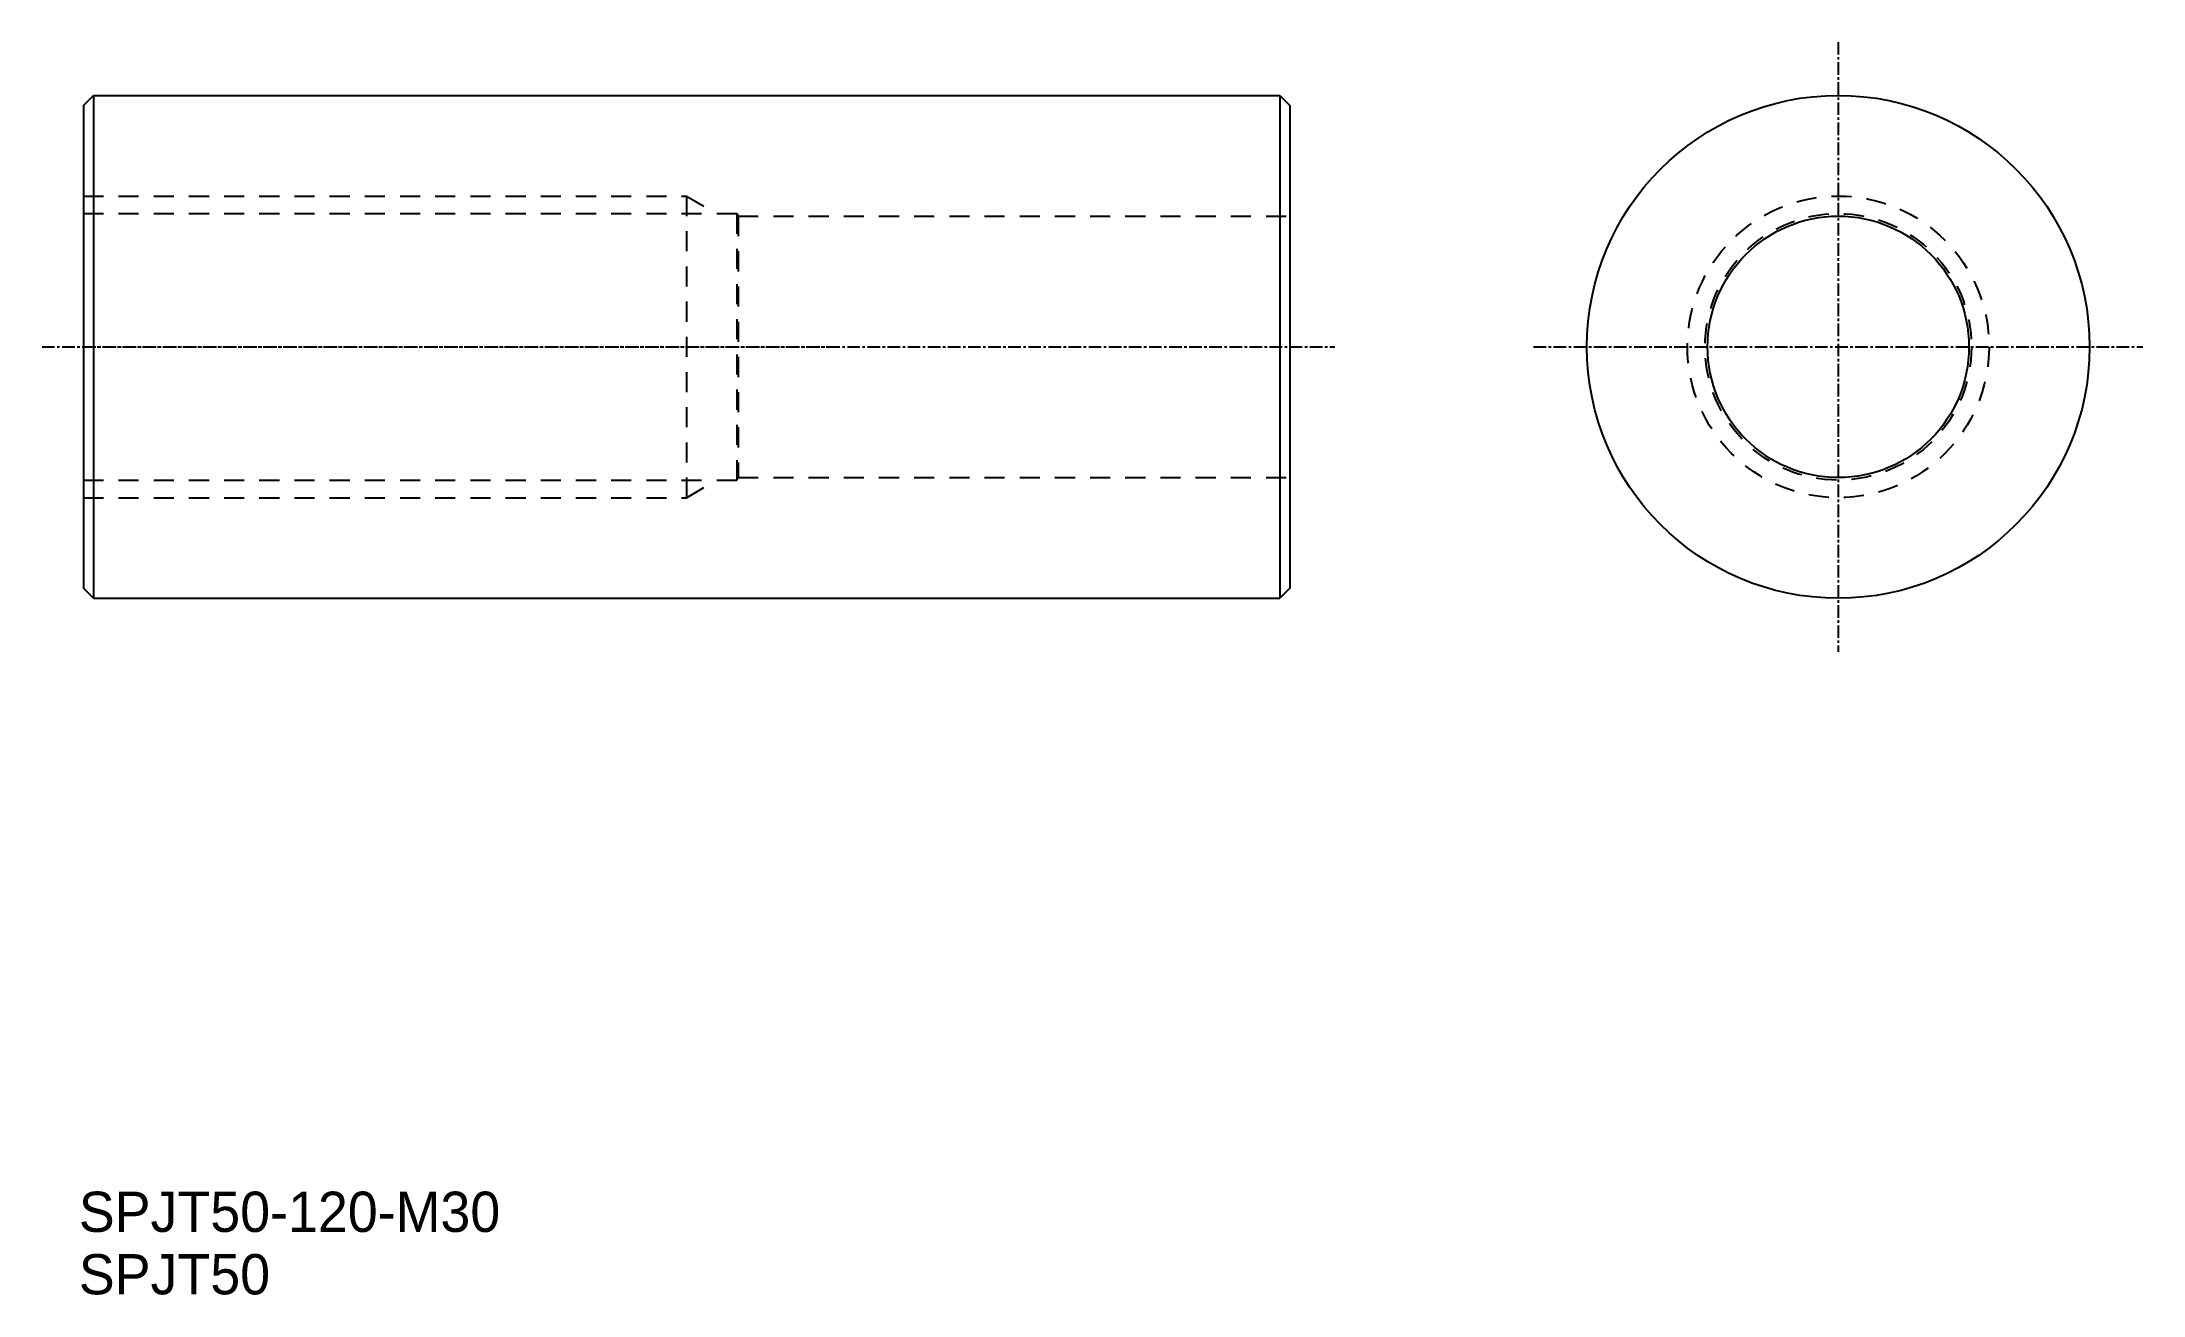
# Model space of a CAD drawing. Extents: x 275 to 484, y 82 to 207.
import ezdxf

# ---------------------------------------------------------------- set-up
doc = ezdxf.new("R2010")
doc.units = 0
doc.linetypes.add('CENTER', pattern=[2, 1.25, -0.25, 0.25, -0.25])
doc.linetypes.add('DASHED', pattern=[3.5, 2, -1.5])
doc.layers.get('0').update_dxf_attribs({"linetype": 'CONTINUOUS'})
doc.layers.add('CENTER', color=1, linetype='CENTER')

msp = doc.modelspace()

# ---------------------------------------------------------------- linework, layer by layer
at = {"color": 7, "linetype": 'CONTINUOUS'}
for p, q in [((279.13, 200.37), (280.13, 201.37)), ((280.13, 201.37), (398.13, 201.37)), ((280.13, 201.37), (280.13, 151.37)), ((398.13, 201.37), (398.13, 151.37)), ((398.13, 201.37), (399.13, 200.37)), ((279.13, 200.37), (279.13, 152.37)), ((399.13, 200.37), (399.13, 152.37)), ((280.13, 151.37), (279.13, 152.37)), ((280.13, 151.37), (398.13, 151.37)), ((399.13, 152.37), (398.13, 151.37))]:
    msp.add_line(p, q, dxfattribs=at)
for p, q in [((309.63, 201.37), (309.63, 201.37)), ((339.13, 201.37), (339.13, 201.37)), ((279.13, 191.37), (279.13, 161.37))]:
    msp.add_line(p, q)
at = {"color": 3, "linetype": 'DASHED'}
for p, q in [((279.13, 191.37), (339.13, 191.37)), ((339.13, 191.37), (339.13, 161.37)), ((339.13, 191.37), (342.16, 189.62)), ((279.13, 189.62), (344.13, 189.62)), ((344.13, 189.62), (344.13, 163.12)), ((344.13, 189.62), (344.27, 189.37)), ((344.27, 189.37), (399.13, 189.37)), ((344.27, 189.37), (344.27, 163.37)), ((279.13, 163.12), (344.13, 163.12)), ((339.13, 161.37), (342.16, 163.12)), ((344.13, 163.12), (344.27, 163.37)), ((344.27, 163.37), (399.13, 163.37)), ((279.13, 161.37), (339.13, 161.37))]:
    msp.add_line(p, q, dxfattribs=at)
at = {"color": 7, "linetype": 'CONTINUOUS'}
for radius in [25, 13]:
    msp.add_circle((453.69, 176.37), radius, dxfattribs=at)
at = {"color": 3, "linetype": 'DASHED'}
for radius in [15, 13.25]:
    msp.add_circle((453.69, 176.37), radius, dxfattribs=at)
at = {"layer": 'CENTER', "color": 1, "linetype": 'CENTER'}
for p, q in [((453.69, 206.68), (453.69, 146.06)), ((275.02, 176.37), (353.47, 176.37)), ((279.13, 176.37), (403.63, 176.37)), ((423.38, 176.37), (484, 176.37))]:
    msp.add_line(p, q, dxfattribs=at)

# ---------------------------------------------------------------- texts
at = {"color": 7, "linetype": 'CONTINUOUS'}
for s, p in [('SPJT50-120-M30', (278.68, 88.37)), ('SPJT50', (278.68, 82.16))]:
    msp.add_text(s, height=4, dxfattribs=at).set_placement(p)

doc.saveas('drawing.dxf')
